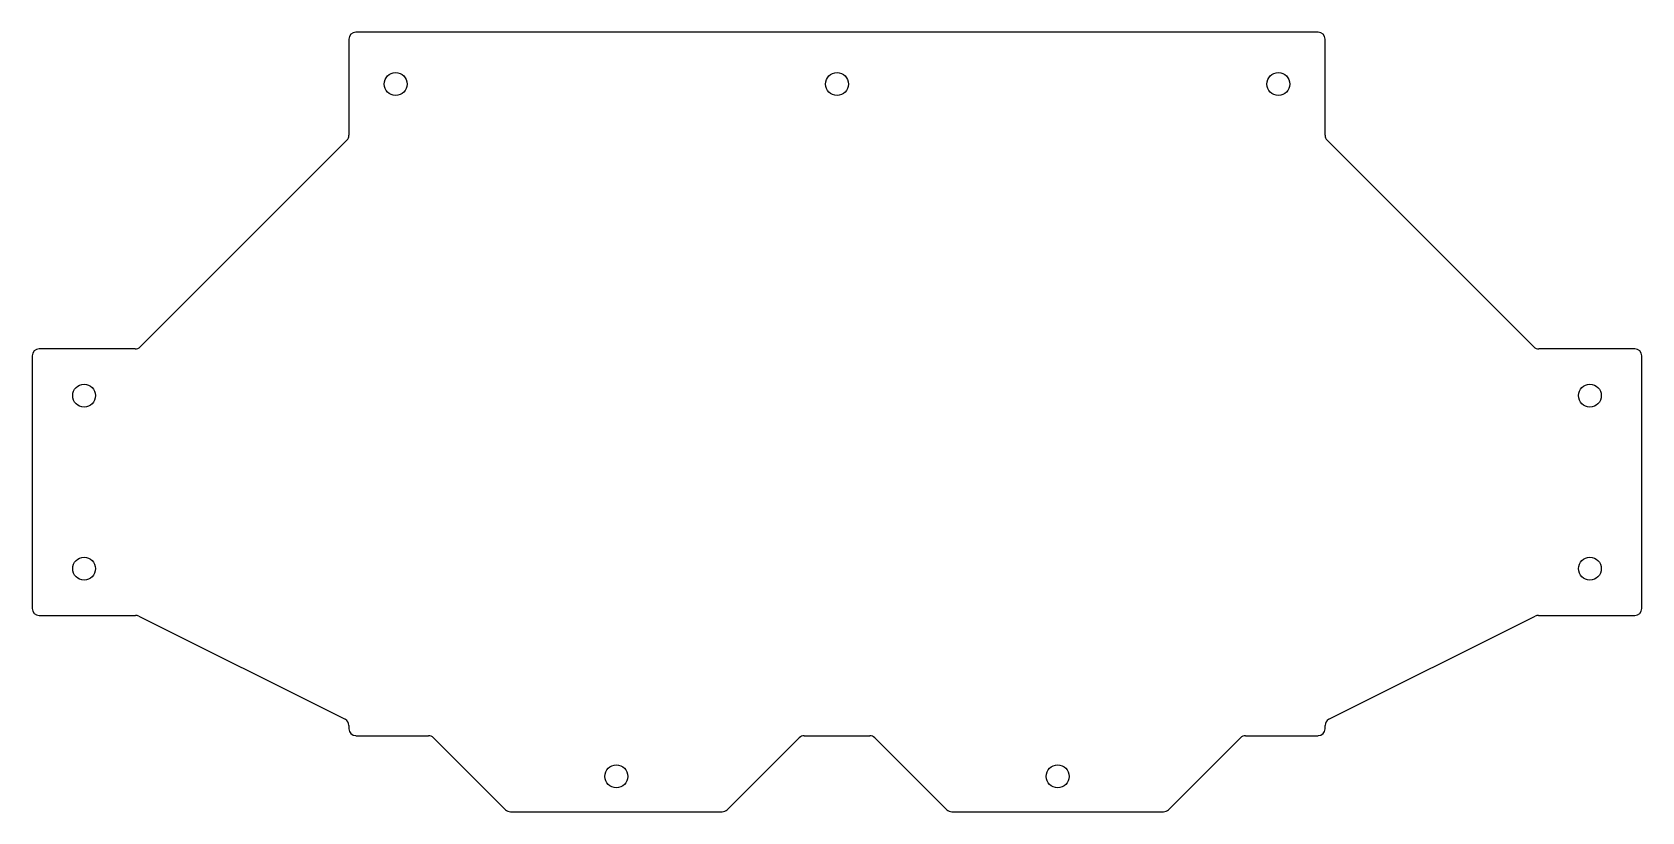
# Model space of a CAD drawing. Header units: inches. Extents: x -9.2 to 9.2, y -4.4 to 4.4.
import ezdxf

# ---------------------------------------------------------------- set-up
doc = ezdxf.new("R2010")
doc.units = ezdxf.units.IN
doc.layers.add('CUTOUTS', color=1, linetype='CONTINUOUS')
doc.layers.add('PERIMETER', color=5, linetype='CONTINUOUS')

msp = doc.modelspace()

# ---------------------------------------------------------------- linework, layer by layer
at = {"layer": 'CUTOUTS'}
for centre in [(-5.02, 3.844), (0, 3.844), (5.02, 3.844), (-8.563, 0.3), (8.563, 0.3), (-8.563, -1.668), (8.563, -1.668), (-2.51, -4.031), (2.51, -4.031)]:
    msp.add_circle(centre, 0.13, dxfattribs=at)
at = {"layer": 'PERIMETER'}
for p, q in [((5.472, 4.434), (-5.472, 4.434)), ((-5.551, 4.355), (-5.551, 3.261)), ((5.551, 3.261), (5.551, 4.355)), ((-5.574, 3.205), (-7.925, 0.855)), ((7.925, 0.855), (5.574, 3.205)), ((-9.154, 0.753), (-9.154, -2.121)), ((-7.981, 0.832), (-9.075, 0.832)), ((9.075, 0.832), (7.981, 0.832)), ((9.154, -2.121), (9.154, 0.753)), ((-9.075, -2.2), (-7.977, -2.2)), ((-7.942, -2.208), (-5.595, -3.382)), ((5.595, -3.382), (7.942, -2.208)), ((7.977, -2.2), (9.075, -2.2)), ((-5.551, -3.452), (-5.551, -3.489)), ((5.551, -3.489), (5.551, -3.452)), ((-5.472, -3.568), (-4.646, -3.568)), ((-4.591, -3.591), (-3.771, -4.411)), ((-1.249, -4.411), (-0.429, -3.591)), ((-0.373, -3.568), (0.373, -3.568)), ((0.429, -3.591), (1.249, -4.411)), ((3.771, -4.411), (4.591, -3.591)), ((4.646, -3.568), (5.472, -3.568)), ((-3.715, -4.434), (-1.305, -4.434)), ((1.305, -4.434), (3.715, -4.434))]:
    msp.add_line(p, q, dxfattribs=at)
for centre, start, end in [((-5.472, 4.355), 90, 180), ((5.472, 4.355), 0, 90), ((-5.63, 3.261), -45, 0), ((5.63, 3.261), 180, 225), ((-9.075, 0.753), 90, 180), ((-7.981, 0.91), 270, 315), ((7.981, 0.91), 225, 270), ((9.075, 0.753), 0, 90), ((-9.075, -2.121), 180, 270), ((9.075, -2.121), -90, 0), ((-7.977, -2.279), 63.4349, 90), ((7.977, -2.279), 90, 116.5651), ((-5.63, -3.452), 0, 63.4349), ((5.63, -3.452), 116.5651, 180), ((-5.472, -3.489), 180, 270), ((-4.646, -3.647), 45, 90), ((-0.373, -3.647), 90, 135), ((0.373, -3.647), 45, 90), ((4.646, -3.647), 90, 135), ((5.472, -3.489), -90, 0), ((-3.715, -4.355), 225, 270), ((-1.305, -4.355), 270, 315), ((1.305, -4.355), 225, 270), ((3.715, -4.355), 270, 315)]:
    msp.add_arc(centre, 0.0787, start, end, dxfattribs=at)

doc.saveas('drawing.dxf')
